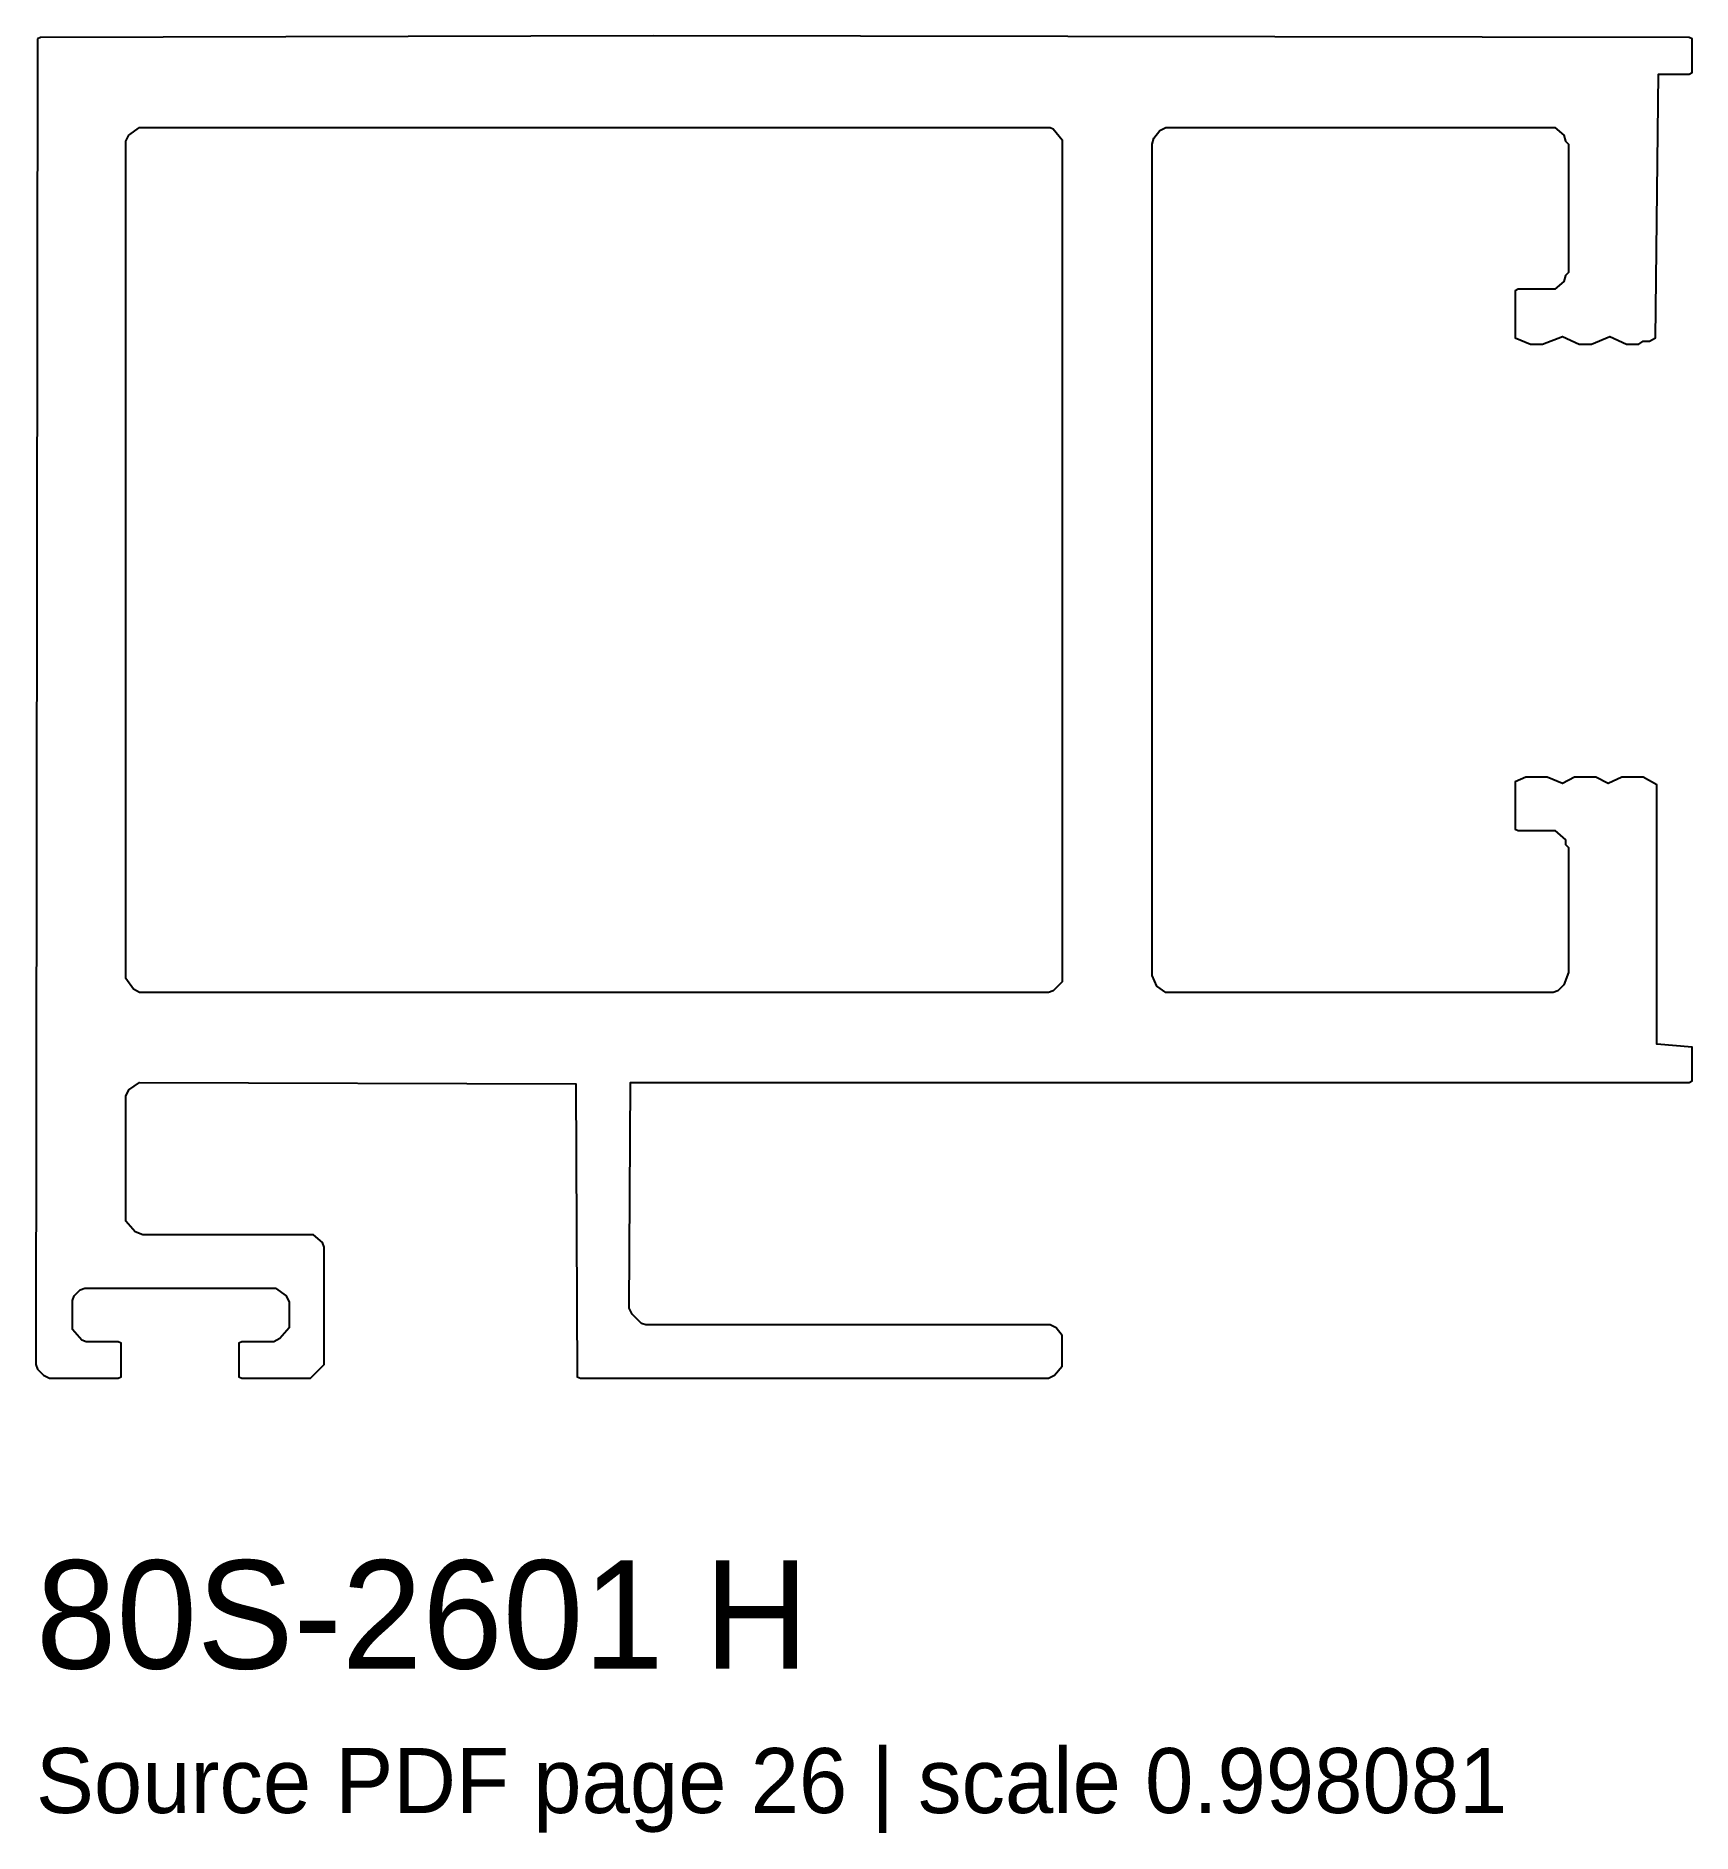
# Model space of a CAD drawing. Header units: millimetres. Extents: x 0 to 45.9, y -12.6 to 37.2.
import ezdxf

# ---------------------------------------------------------------- set-up
doc = ezdxf.new("R2010")
doc.units = ezdxf.units.MM
doc.layers.add('INFO', color=7, linetype='Continuous')
doc.layers.add('PROFILE', color=7, linetype='Continuous')

msp = doc.modelspace()

# ---------------------------------------------------------------- linework, layer by layer
at = {"layer": 'PROFILE'}
for points in [[(0.042, 37.14), (0, 0.423), (0.042, 0.296), (0.211, 0.127), (0.38, 0.042), (2.282, 0.042), (2.366, 0.085), (2.366, 1.014), (2.282, 1.056), (1.394, 1.056), (1.268, 1.099), (1.014, 1.394), (1.014, 2.197), (1.056, 2.324), (1.225, 2.493), (1.352, 2.535), (6.634, 2.535), (6.929, 2.324), (7.014, 2.155), (7.014, 1.437), (6.76, 1.141), (6.591, 1.056), (5.704, 1.056), (5.62, 1.014), (5.62, 0.085), (5.704, 0.042), (7.605, 0.042), (7.986, 0.423), (7.986, 3.676), (7.943, 3.803), (7.69, 4.014), (2.958, 4.014), (2.746, 4.098), (2.493, 4.394), (2.493, 7.859), (2.577, 8.028), (2.873, 8.239), (14.957, 8.197), (14.999, 0.085), (15.084, 0.042), (28.055, 0.042), (28.224, 0.127), (28.436, 0.38), (28.436, 1.225), (28.267, 1.437), (28.098, 1.521), (16.901, 1.521), (16.774, 1.563), (16.521, 1.817), (16.436, 1.986), (16.478, 8.239), (45.801, 8.239), (45.886, 8.281), (45.886, 9.211), (44.914, 9.295), (44.914, 16.478), (44.534, 16.69), (43.942, 16.69), (43.562, 16.521), (43.224, 16.69), (42.632, 16.69), (42.294, 16.521), (41.872, 16.69), (41.28, 16.69), (40.985, 16.563), (40.985, 15.253), (41.069, 15.211), (42.083, 15.211), (42.379, 14.957), (42.379, 14.83), (42.463, 14.746), (42.463, 11.281), (42.337, 10.943), (42.168, 10.774), (42.041, 10.732), (31.309, 10.732), (31.055, 10.901), (30.929, 11.197), (30.929, 34.224), (30.971, 34.393), (31.14, 34.604), (31.309, 34.689), (42.083, 34.689), (42.337, 34.478), (42.379, 34.309), (42.463, 34.224), (42.463, 30.675), (42.379, 30.591), (42.337, 30.421), (42.083, 30.21), (41.069, 30.21), (40.985, 30.168), (40.985, 28.858), (41.407, 28.689), (41.745, 28.689), (42.294, 28.9), (42.759, 28.689), (43.097, 28.689), (43.604, 28.9), (44.069, 28.689), (44.407, 28.689), (44.534, 28.774), (44.703, 28.774), (44.872, 28.858), (44.956, 36.168), (45.801, 36.168), (45.886, 36.21), (45.886, 37.14), (45.801, 37.182), (17.112, 37.224), (0.127, 37.182)], [(2.577, 34.478), (2.873, 34.689), (28.098, 34.689), (28.182, 34.647), (28.436, 34.351), (28.436, 11.028), (28.182, 10.774), (28.055, 10.732), (2.873, 10.732), (2.704, 10.817), (2.493, 11.112), (2.493, 34.309)]]:
    msp.add_lwpolyline(points, close=True, dxfattribs=at)

# ---------------------------------------------------------------- texts
at = {"layer": 'INFO'}
for s, height, p in [('80S-2601 H', 3, (0, -8)), ('Source PDF page 26 | scale 0.998081', 1.8, (0, -12))]:
    msp.add_text(s, height=height, dxfattribs=at).set_placement(p)

doc.saveas('drawing.dxf')
